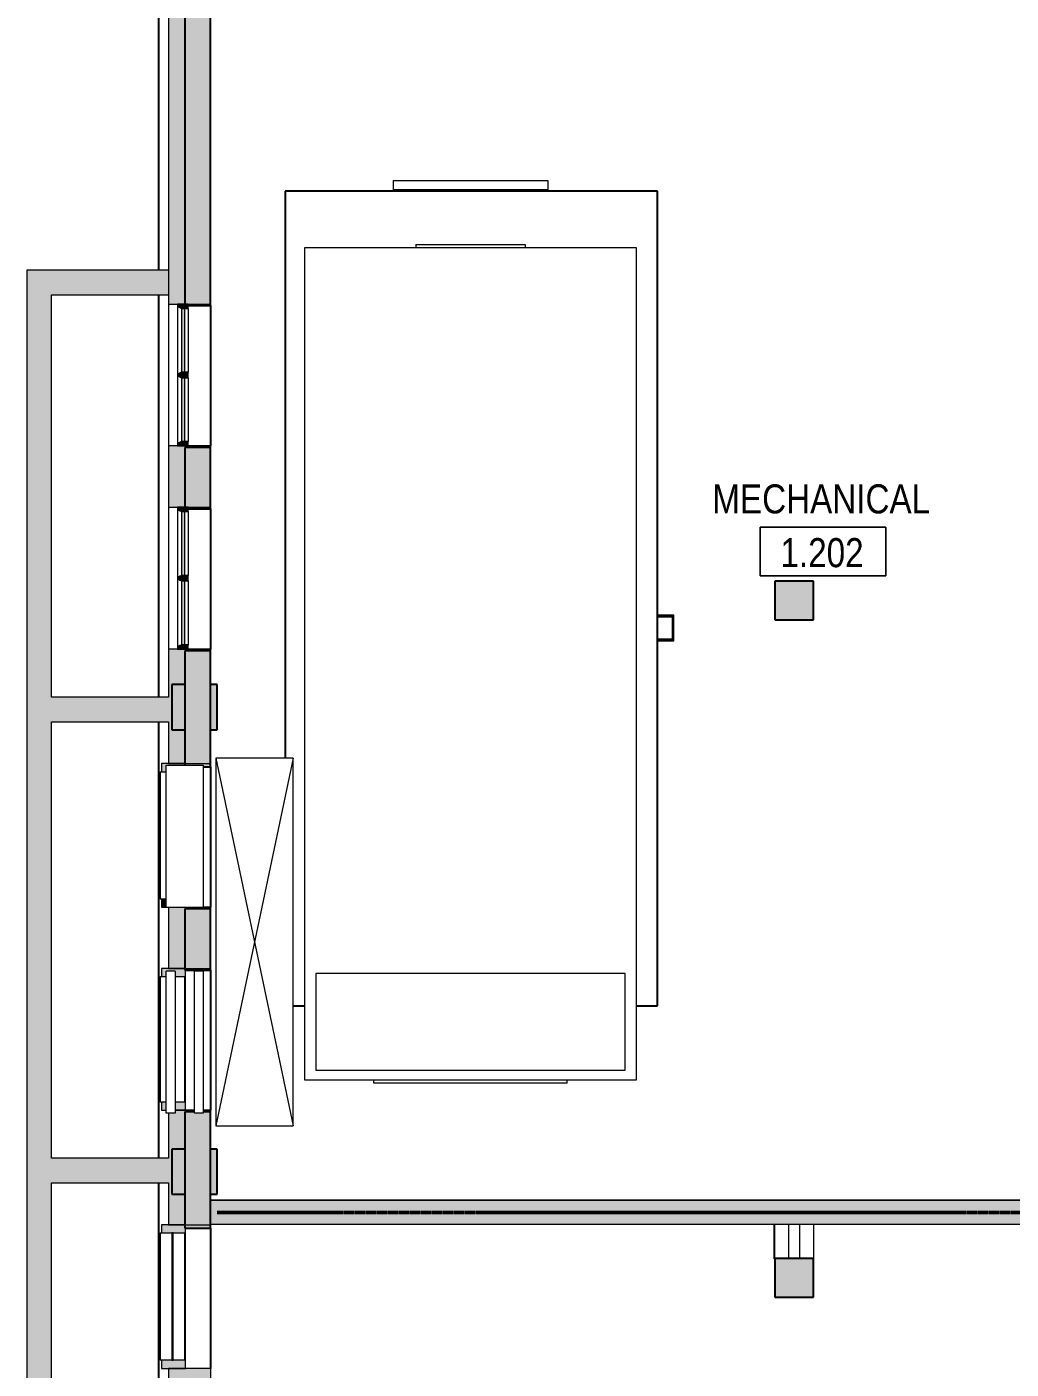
# Model space of a CAD drawing. Header units: inches. Extents: x -3640 to -1418, y -3630 to 137.
# Drawn here: x -3634.4 to -3329.1, y -3268.9 to -2852.7 of the extents above; entities that cross this region are included whole.
import ezdxf

# ---------------------------------------------------------------- set-up
doc = ezdxf.new("R2010")
doc.units = ezdxf.units.IN
doc.header["$MEASUREMENT"] = 0
doc.linetypes.add('1 HOUR', pattern=[0.3125, 0.1875, -0.0625, 0, -0.0625])
for name, color, linetype, lineweight in [('A-AREA-IDEN', 2, 'Continuous', 9), ('A-FLOR', 192, 'Continuous', 13), ('A-GENM', 13, 'Continuous', 9), ('A-GLAZ-CURT', 52, 'Continuous', 13), ('A-GLAZ-CWMG', 51, 'Continuous', 13), ('A-WALL', 113, 'Continuous', 13), ('A-WALL-PATT', 111, 'Continuous', 13), ('I-WALL', 2, 'Continuous', 13), ('L-SITE-WALL', 31, 'Continuous', 13), ('M-EQPM', 50, 'Continuous', 9), ('M-HVAC-DUCT', 70, 'Continuous', 13), ('M-HVAC-DUCT-ANNO', 70, 'Continuous', 13), ('P-SANR-FIXT', 6, 'Continuous', 13), ('S-COLS', 52, 'Continuous', 13)]:
    doc.layers.add(name, color=color, linetype=linetype, lineweight=lineweight)
doc.styles.add('Arial Narrow', font='ARIALN.TTF', dxfattribs={"height": 9})

# ---------------------------------------------------------------- blocks, each defined once
blk = doc.blocks.new('15830016-STRUCT_MARTINEZ-MOORE_CENTRAL_v2018_rvt-1-DIMENSION PLAN - LEVEL 1 _567_ - 2__ - CAD')
at = {"layer": 'A-WALL-PATT', "lineweight": 20}
h = blk.add_hatch(color=10, dxfattribs=at)
h.paths.add_polyline_path([(-3585.4, -3436.64), (-3577.4, -3436.64), (-3577.4, -3332.14), (-3585.4, -3332.14), (-3585.4, -3430.64)], flags=0)
h.paths.add_polyline_path([(-3577.4, -3288.14), (-3577.4, -3269.14), (-3585.4, -3269.14), (-3585.4, -3288.14)], flags=0)
h.paths.add_polyline_path([(-3577.4, -3225.14), (-3577.4, -3189.14), (-3579.74, -3189.14), (-3579.74, -3189.51), (-3582.4, -3189.51), (-3582.4, -3189.14), (-3585.4, -3189.14), (-3585.4, -3225.14)], flags=0)
h.paths.add_polyline_path([(-3577.4, -3145.14), (-3577.4, -3126.14), (-3585.4, -3126.14), (-3585.4, -3145.14)], flags=0)
h.paths.add_polyline_path([(-3579.74, -3082.14), (-3577.4, -3082.14), (-3577.4, -3046.14), (-3585.4, -3046.14), (-3585.4, -3081.64), (-3579.74, -3081.64)], flags=0)
h.paths.add_polyline_path([(-3585.4, -3002.14), (-3577.4, -3002.14), (-3577.4, -2983.14), (-3585.4, -2983.14)], flags=0)
h.paths.add_polyline_path([(-3577.4, -2939.14), (-3577.4, -2826.64), (-3585.4, -2826.64), (-3585.4, -2939.14)], flags=0)
at = {"layer": 'S-COLS', "lineweight": 5}
for points in [[(-3390.4, -3036.58), (-3390.4, -3024.58), (-3402.4, -3024.58), (-3402.4, -3036.58)], [(-3390.4, -3246.58), (-3390.4, -3234.58), (-3402.4, -3234.58), (-3402.4, -3246.58)]]:
    blk.add_hatch(color=50, dxfattribs=at).paths.add_polyline_path(points, flags=0)
h = blk.add_hatch(color=50, dxfattribs=at)
h.paths.add_polyline_path([(-3585.4, -3070.64), (-3585.4, -3056.64), (-3589.4, -3056.64), (-3589.4, -3070.64)], flags=0)
h.paths.add_polyline_path([(-3577.4, -3070.64), (-3575.4, -3070.64), (-3575.4, -3056.64), (-3577.4, -3056.64)], flags=0)
h = blk.add_hatch(color=50, dxfattribs=at)
h.paths.add_polyline_path([(-3589.4, -3214.64), (-3585.4, -3214.64), (-3585.4, -3200.64), (-3589.4, -3200.64)], flags=0)
h.paths.add_polyline_path([(-3575.4, -3214.64), (-3575.4, -3200.64), (-3577.4, -3200.64), (-3577.4, -3214.64)], flags=0)
at = {"layer": 'A-FLOR', "color": 253, "lineweight": 25}
for p, q in [((-3438.77, -2903.64), (-3554.27, -2903.64)), ((-3554.27, -2903.64), (-3554.27, -3079.43)), ((-3438.77, -3156.27), (-3438.77, -2903.64)), ((-3551.74, -3156.27), (-3548.26, -3156.27)), ((-3445.26, -3156.27), (-3438.77, -3156.27))]:
    blk.add_line(p, q, dxfattribs=at)
at = {"layer": 'A-WALL', "color": 253, "lineweight": 25}
for p, q in [((-3593.4, -2928.14), (-3593.4, -2821.64)), ((-3593.4, -3060.52), (-3593.4, -2935.77)), ((-3577.4, -2939.14), (-3577.4, -2982.64)), ((-3577.4, -3002.14), (-3577.4, -3045.64)), ((-3593.4, -3203.52), (-3593.4, -3068.14)), ((-3577.4, -3082.14), (-3577.4, -3125.64)), ((-3577.4, -3145.14), (-3577.4, -3188.64)), ((-3593.4, -3335.52), (-3593.4, -3211.14)), ((-3577.4, -3225.14), (-3577.4, -3268.64))]:
    blk.add_line(p, q, dxfattribs=at)
at = {"layer": 'L-SITE-WALL', "color": 253, "lineweight": 25}
for p, q in [((-3585.4, -2839.64), (-3585.4, -2939.14)), ((-3577.4, -2939.14), (-3577.4, -2839.64)), ((-3585.4, -2939.14), (-3577.4, -2939.14)), ((-3585.4, -2983.14), (-3585.4, -3002.14)), ((-3577.4, -2983.14), (-3585.4, -2983.14)), ((-3577.4, -3002.14), (-3577.4, -2983.14)), ((-3585.4, -3002.14), (-3577.4, -3002.14)), ((-3585.4, -3046.14), (-3585.4, -3056.64)), ((-3577.4, -3046.14), (-3585.4, -3046.14)), ((-3577.4, -3056.64), (-3577.4, -3046.14)), ((-3585.4, -3056.64), (-3585.4, -3070.64)), ((-3577.4, -3070.64), (-3577.4, -3056.64)), ((-3585.4, -3070.64), (-3585.4, -3081.64)), ((-3577.4, -3082.14), (-3577.4, -3070.64)), ((-3579.74, -3082.14), (-3577.4, -3082.14)), ((-3585.4, -3126.14), (-3585.4, -3145.14)), ((-3577.4, -3126.14), (-3585.4, -3126.14)), ((-3577.4, -3145.14), (-3577.4, -3126.14)), ((-3585.4, -3145.14), (-3577.4, -3145.14)), ((-3585.4, -3189.14), (-3585.4, -3200.64)), ((-3582.4, -3189.14), (-3585.4, -3189.14)), ((-3577.4, -3189.14), (-3579.74, -3189.14)), ((-3577.4, -3200.64), (-3577.4, -3189.14)), ((-3585.4, -3200.64), (-3585.4, -3214.64)), ((-3577.4, -3214.64), (-3577.4, -3200.64)), ((-3585.4, -3214.64), (-3585.4, -3225.14)), ((-3577.4, -3225.14), (-3577.4, -3214.64)), ((-3585.4, -3225.14), (-3577.4, -3225.14))]:
    blk.add_line(p, q, dxfattribs=at)
at = {"layer": 'S-COLS', "color": 253, "lineweight": 25}
for p, q in [((-3390.4, -3024.58), (-3402.4, -3024.58)), ((-3402.4, -3024.58), (-3402.4, -3036.58)), ((-3390.4, -3036.58), (-3390.4, -3024.58)), ((-3402.4, -3036.58), (-3390.4, -3036.58)), ((-3585.4, -3056.64), (-3589.4, -3056.64)), ((-3589.4, -3056.64), (-3589.4, -3070.64)), ((-3575.4, -3056.64), (-3577.4, -3056.64)), ((-3575.4, -3070.64), (-3575.4, -3056.64)), ((-3589.4, -3070.64), (-3585.4, -3070.64)), ((-3577.4, -3070.64), (-3575.4, -3070.64)), ((-3585.4, -3200.64), (-3589.4, -3200.64)), ((-3589.4, -3200.64), (-3589.4, -3214.64)), ((-3575.4, -3200.64), (-3577.4, -3200.64)), ((-3575.4, -3214.64), (-3575.4, -3200.64)), ((-3589.4, -3214.64), (-3585.4, -3214.64)), ((-3577.4, -3214.64), (-3575.4, -3214.64)), ((-3390.4, -3234.58), (-3402.4, -3234.58)), ((-3402.4, -3234.58), (-3402.4, -3246.58)), ((-3390.4, -3246.58), (-3390.4, -3234.58)), ((-3402.4, -3246.58), (-3390.4, -3246.58))]:
    blk.add_line(p, q, dxfattribs=at)
at = {"layer": 'S-COLS', "color": 9}
for p, q in [((-3585.4, -3070.64), (-3585.4, -3056.64)), ((-3577.4, -3056.64), (-3577.4, -3070.64)), ((-3585.4, -3214.64), (-3585.4, -3200.64)), ((-3577.4, -3200.64), (-3577.4, -3214.64))]:
    blk.add_line(p, q, dxfattribs=at)
blk = doc.blocks.new('AHU_Complex-BSALS - AHU_Complex-BSALS 2-2141330-DIMENSION PLAN - LEVEL 1 _567_ - 2__ - CAD')
at = {"layer": 'M-EQPM', "color": 53}
for p, q in [((-81.5, 1), (-21.5, 1)), ((-81.5, 1), (-81.5, 0)), ((-21.5, 1), (-21.5, 0)), ((0, 0), (-103, 0)), ((-103, 0), (-103, -258)), ((-3.5, -3), (-99.5, -3)), ((-99.5, -3), (-99.5, -33)), ((-3.5, -33), (-3.5, -3)), ((0, -258), (0, 0)), ((-99.5, -33), (-3.5, -33)), ((-103, -258), (0, -258)), ((-68.5, -259), (-68.5, -258)), ((-34.5, -259), (-34.5, -258)), ((-34.5, -259), (-68.5, -259))]:
    blk.add_line(p, q, dxfattribs=at)
blk = doc.blocks.new('Floor_Sink-BSALS - FD-1 - 2_-2067468-DIMENSION PLAN - LEVEL 1 _567_ - 2__ - CAD')
at = {"layer": 'P-SANR-FIXT', "color": 71, "lineweight": 9}
for p, q in [((4, 4), (-1.07, 4)), ((3.74, 3.74), (-1.07, 3.74)), ((-1.07, 3.49), (3.49, 3.49)), ((3.49, 3.49), (3.49, -3.49)), ((3.74, 3.74), (3.74, -3.74)), ((4, -4), (4, 4)), ((3.49, -3.49), (-1.07, -3.49)), ((-1.07, -3.74), (3.74, -3.74)), ((-1.07, -4), (4, -4))]:
    blk.add_line(p, q, dxfattribs=at)
for points in [[(3.88, 3.88), (3.84, 3.84), (3.81, 3.81), (3.78, 3.78)], [(3.78, -3.78), (3.81, -3.81), (3.84, -3.84), (3.88, -3.88)]]:
    blk.add_open_spline(points, degree=3, dxfattribs=at)
for points, knots in [([(4, 4), (4, 4), (4, 4), (3.99, 3.99), (3.98, 3.98), (3.98, 3.98), (3.97, 3.97), (3.96, 3.96), (3.95, 3.95), (3.94, 3.94), (3.94, 3.94), (3.92, 3.92), (3.9, 3.9), (3.89, 3.89), (3.88, 3.88)], [-1, -1, -1, -1, -0.833333, -0.75, -0.666667, -0.583333, -0.541667, -0.5, -0.416667, -0.375, -0.333333, -0.25, -0.166667, 0, 0, 0, 0]), ([(3.88, -3.88), (3.89, -3.89), (3.9, -3.9), (3.92, -3.92), (3.94, -3.94), (3.94, -3.94), (3.95, -3.95), (3.96, -3.96), (3.97, -3.97), (3.98, -3.98), (3.98, -3.98), (3.99, -3.99), (4, -4), (4, -4), (4, -4)], [0, 0, 0, 0, 0.166667, 0.25, 0.333333, 0.375, 0.416667, 0.5, 0.541667, 0.583333, 0.666667, 0.75, 0.833333, 1, 1, 1, 1])]:
    blk.add_open_spline(points, degree=3, knots=knots, dxfattribs=at)
blk = doc.blocks.new('15830016-MECH_BSALS_CENTRAL_v2018_rvt-1-DIMENSION PLAN - LEVEL 1 _567_ - 2__ - CAD')
at = {"layer": 'M-HVAC-DUCT', "color": 161, "lineweight": 9}
for p, q in [((-3520.76, -2900.35), (-3472.76, -2900.35)), ((-3520.76, -2900.35), (-3520.76, -2903.28)), ((-3472.76, -2900.35), (-3472.76, -2903.28)), ((-3472.76, -2903.28), (-3520.76, -2903.28))]:
    blk.add_line(p, q, dxfattribs=at)
at = {"layer": 'M-HVAC-DUCT', "color": 131, "lineweight": 9}
for p, q in [((-3591.21, -3125.64), (-3591.21, -3081.64)), ((-3591.21, -3081.64), (-3579.74, -3081.64)), ((-3579.74, -3081.64), (-3579.74, -3125.64)), ((-3591.21, -3125.64), (-3579.74, -3125.64)), ((-3591.21, -3189.51), (-3591.21, -3145.51)), ((-3588.4, -3145.51), (-3591.21, -3145.51)), ((-3588.4, -3145.51), (-3588.4, -3189.51)), ((-3582.4, -3189.51), (-3582.4, -3145.51)), ((-3579.74, -3145.51), (-3582.4, -3145.51)), ((-3579.74, -3145.51), (-3579.74, -3189.51)), ((-3588.4, -3189.51), (-3591.21, -3189.51)), ((-3579.74, -3189.51), (-3582.4, -3189.51))]:
    blk.add_line(p, q, dxfattribs=at)
at = {"layer": 'M-HVAC-DUCT-ANNO', "color": 131, "lineweight": 9}
for p, q in [((-3575.74, -3079.43), (-3551.74, -3193.43)), ((-3551.74, -3079.43), (-3575.74, -3193.43)), ((-3575.74, -3079.43), (-3575.74, -3193.43)), ((-3551.74, -3079.43), (-3575.74, -3079.43)), ((-3551.74, -3193.43), (-3551.74, -3079.43)), ((-3575.74, -3193.43), (-3551.74, -3193.43))]:
    blk.add_line(p, q, dxfattribs=at)
at = {"color": 250, "lineweight": 9, "rotation": 180}
blk.add_blockref('AHU_Complex-BSALS - AHU_Complex-BSALS 2-2141330-DIMENSION PLAN - LEVEL 1 _567_ - 2__ - CAD', (-3548.26, -3179.18), dxfattribs=at)
at = {"color": 250, "lineweight": 9}
blk.add_blockref('Floor_Sink-BSALS - FD-1 - 2_-2067468-DIMENSION PLAN - LEVEL 1 _567_ - 2__ - CAD', (-3437.7, -3039.07), dxfattribs=at)
blk = doc.blocks.new('System Panel - Winco Glass-384060-DIMENSION PLAN - LEVEL 1 _567_ - 2__ - CAD')
at = {"layer": 'A-GLAZ-CURT', "lineweight": 9}
blk.add_hatch(color=90, dxfattribs=at).paths.add_polyline_path([(-9.890625, -1), (9.890625, -1), (9.890625, 0), (-9.890625, 0)], flags=0)
at = {"layer": 'A-GLAZ-CURT', "lineweight": 20}
for p, q in [((9.890625, 0), (-9.890625, 0)), ((-9.890625, 0), (-9.890625, -1)), ((9.890625, -1), (9.890625, 0)), ((-9.890625, -1), (9.890625, -1))]:
    blk.add_line(p, q, dxfattribs=at)
blk = doc.blocks.new('Rectangular Mullion - Winco Accent Full_Left-384062-DIMENSION PLAN - LEVEL 1 _567_ - 2__ - CAD')
at = {"layer": 'A-GLAZ-CWMG', "lineweight": 9}
blk.add_hatch(color=90, dxfattribs=at).paths.add_polyline_path([(-1.38, 2), (0, 2), (0, -1.25), (-0.79, -1.25), (-1.38, 0)], flags=0)
at = {"layer": 'A-GLAZ-CWMG', "lineweight": 20}
for p, q in [((-1.38, 0), (-1.38, 2)), ((-1.38, 2), (0, 2)), ((-0.79, -1.25), (-1.38, 0)), ((0, 2), (0, -1.25)), ((0, -1.25), (-0.79, -1.25))]:
    blk.add_line(p, q, dxfattribs=at)
blk = doc.blocks.new('Rectangular Mullion - Winco Accent Full_Right-V15-DIMENSION PLAN - LEVEL 1 _567_ - 2__ - CAD')
at = {"layer": 'A-GLAZ-CWMG', "lineweight": 9}
for p, q in [((-3587.65, -3023.9), (-3587.65, -3044.85)), ((-3584.4, -3024.48), (-3584.4, -3044.27))]:
    blk.add_line(p, q, dxfattribs=at)
blk = doc.blocks.new('Rectangular Mullion - Winco Accent Full_Right-V16-DIMENSION PLAN - LEVEL 1 _567_ - 2__ - CAD')
at = {"layer": 'A-GLAZ-CWMG', "lineweight": 9}
for p, q in [((-3587.65, -3002.43), (-3587.65, -3023.38)), ((-3584.4, -3003.02), (-3584.4, -3022.8))]:
    blk.add_line(p, q, dxfattribs=at)
blk = doc.blocks.new('Rectangular Mullion - Winco Accent Full-384067-DIMENSION PLAN - LEVEL 1 _567_ - 2__ - CAD')
at = {"layer": 'A-GLAZ-CWMG', "lineweight": 9}
blk.add_hatch(color=90, dxfattribs=at).paths.add_polyline_path([(-0.26, -1.25), (-0.84, 0), (-0.84, 2), (0.84, 2), (0.84, 0), (0.26, -1.25)], flags=0)
at = {"layer": 'A-GLAZ-CWMG', "lineweight": 20}
for p, q in [((-0.84, 2), (0.84, 2)), ((-0.84, 0), (-0.84, 2)), ((-0.26, -1.25), (-0.84, 0)), ((0.84, 0), (0.26, -1.25)), ((0.84, 2), (0.84, 0)), ((0.26, -1.25), (-0.26, -1.25))]:
    blk.add_line(p, q, dxfattribs=at)
blk = doc.blocks.new('Rectangular Mullion - Winco Accent Full_Right-384069-DIMENSION PLAN - LEVEL 1 _567_ - 2__ - CAD')
at = {"layer": 'A-GLAZ-CWMG', "lineweight": 9}
blk.add_hatch(color=90, dxfattribs=at).paths.add_polyline_path([(0, 2), (-1.38, 2), (-1.38, 0), (-0.79, -1.25), (0, -1.25)], flags=0)
at = {"layer": 'A-GLAZ-CWMG', "lineweight": 20}
for p, q in [((0, 2), (-1.38, 2)), ((-1.38, 2), (-1.38, 0)), ((-1.38, 0), (-0.79, -1.25)), ((0, -1.25), (0, 2)), ((-0.79, -1.25), (0, -1.25))]:
    blk.add_line(p, q, dxfattribs=at)
blk = doc.blocks.new('Basic Wall _ B6-7 1_4_-BSALS - ___-3569021-DIMENSION PLAN - LEVEL 1 _567_ - 2__ - CAD')
at = {"layer": 'I-WALL', "lineweight": 20}
for p, q in [((-3402.52, -3224.02), (-3577.4, -3224.02)), ((-3394.65, -3224.02), (-3398.15, -3224.02)), ((-3279.9, -3224.02), (-3390.27, -3224.02))]:
    blk.add_line(p, q, dxfattribs=at)
blk = doc.blocks.new('Basic Wall _ B6-7 1_4_-BSALS - ___-3569020-DIMENSION PLAN - LEVEL 1 _567_ - 2__ - CAD')
at = {"layer": 'I-WALL', "lineweight": 20}
blk.add_line((-3279.9, -3216.52), (-3577.4, -3216.52), dxfattribs=at)
blk = doc.blocks.new('Basic Wall _ A3-4 1_4_-BSALS - ___-3569731-DIMENSION PLAN - LEVEL 1 _567_ - 2__ - CAD')
at = {"layer": 'I-WALL', "lineweight": 20}
for p, q in [((-3402.52, -3234.64), (-3402.52, -3224.02)), ((-3402.4, -3234.64), (-3402.52, -3234.64))]:
    blk.add_line(p, q, dxfattribs=at)
blk = doc.blocks.new('Basic Wall _ A3-4 1_4_-BSALS - ___-3569732-DIMENSION PLAN - LEVEL 1 _567_ - 2__ - CAD')
at = {"layer": 'I-WALL', "lineweight": 20}
for q in [(-3390.27, -3224.02), (-3390.4, -3234.64)]:
    blk.add_line((-3390.27, -3234.64), q, dxfattribs=at)
blk = doc.blocks.new('Lover Panel_Mech - Lover Panel_Mech-1752712-DIMENSION PLAN - LEVEL 1 _567_ - 2__ - CAD')
at = {"layer": 'A-GLAZ-CURT', "lineweight": 9}
blk.add_hatch(color=90, dxfattribs=at).paths.add_polyline_path([(-19.75, -0.92), (19.75, -0.92), (19.75, -0.52), (-19.75, -0.52)], flags=0)
for p, q in [((19.75, 3.15), (-19.75, 3.15)), ((-19.75, 2.75), (-19.75, 3.15)), ((19.75, 3.15), (19.75, 2.75)), ((-19.75, -4.53), (19.75, -4.53)), ((-19.75, -4.72), (19.75, -4.72))]:
    blk.add_line(p, q, dxfattribs=at)
at = {"layer": 'A-GLAZ-CURT', "lineweight": 20}
for p, q in [((19.75, -0.52), (-19.75, -0.52)), ((-19.75, -0.52), (-19.75, -0.92)), ((-19.75, -0.92), (19.75, -0.92)), ((19.75, -0.92), (19.75, -0.52))]:
    blk.add_line(p, q, dxfattribs=at)
blk = doc.blocks.new('Rectangular Mullion - 2_5_ x 7_5_ Rectangular-384133-DIMENSION PLAN - LEVEL 1 _567_ - 2__ - CAD')
at = {"layer": 'A-GLAZ-CWMG', "lineweight": 9}
blk.add_hatch(color=90, dxfattribs=at).paths.add_polyline_path([(0, -2.75), (0, 4.75), (-2.5, 4.75), (-2.5, -2.75)], flags=0)
at = {"layer": 'A-GLAZ-CWMG', "lineweight": 20}
for p, q in [((0, 4.75), (-2.5, 4.75)), ((-2.5, 4.75), (-2.5, -2.75)), ((0, -2.75), (0, 4.75)), ((-2.5, -2.75), (0, -2.75))]:
    blk.add_line(p, q, dxfattribs=at)
blk = doc.blocks.new('Rectangular Mullion - 2_5_ x 7_5_ Rectangular-384134-DIMENSION PLAN - LEVEL 1 _567_ - 2__ - CAD')
at = {"layer": 'A-GLAZ-CWMG', "lineweight": 9}
blk.add_hatch(color=90, dxfattribs=at).paths.add_polyline_path([(-2.5, -2.75), (-2.5, 4.75), (0, 4.75), (0, -2.75)], flags=0)
at = {"layer": 'A-GLAZ-CWMG', "lineweight": 20}
for p, q in [((-2.5, 4.75), (0, 4.75)), ((-2.5, -2.75), (-2.5, 4.75)), ((0, 4.75), (0, -2.75)), ((0, -2.75), (-2.5, -2.75))]:
    blk.add_line(p, q, dxfattribs=at)
blk = doc.blocks.new('Lover Panel_Mech - Lover Panel_Mech-V55-DIMENSION PLAN - LEVEL 1 _567_ - 2__ - CAD')
at = {"layer": 'A-GLAZ-CURT', "lineweight": 9}
for p, q in [((19.5, 3.15), (-19.5, 3.15)), ((-19.5, 2.75), (-19.5, 3.15)), ((19.5, 3.15), (19.5, 2.75)), ((-19.5, -4.53), (19.5, -4.53)), ((-19.5, -4.72), (19.5, -4.72))]:
    blk.add_line(p, q, dxfattribs=at)
blk = doc.blocks.new('Rectangular Mullion - 2_5_ x 7_5_ Rectangular-V56-DIMENSION PLAN - LEVEL 1 _567_ - 2__ - CAD')
at = {"layer": 'A-GLAZ-CWMG', "lineweight": 9}
h = blk.add_hatch(color=90, dxfattribs=at)
h.paths.add_polyline_path([(0, -1.32), (-2.5, -1.32), (-2.5, -2.75), (0, -2.75)], flags=0)
h.paths.add_polyline_path([(0, 4.75), (-2.5, 4.75), (-2.5, 1.5), (0, 1.5)], flags=0)
at = {"layer": 'A-GLAZ-CWMG', "lineweight": 20}
for p, q in [((0, 4.75), (-2.5, 4.75)), ((-2.5, 4.75), (-2.5, 1.5)), ((0, 1.5), (0, 4.75)), ((-2.5, -1.32), (-2.5, -2.75)), ((-2.5, -2.75), (0, -2.75)), ((0, -2.75), (0, -1.32))]:
    blk.add_line(p, q, dxfattribs=at)
blk = doc.blocks.new('Rectangular Mullion - 2_5_ x 7_5_ Rectangular-V57-DIMENSION PLAN - LEVEL 1 _567_ - 2__ - CAD')
at = {"layer": 'A-GLAZ-CWMG', "lineweight": 9}
blk.add_hatch(color=90, dxfattribs=at).paths.add_polyline_path([(-2.5, 1.5), (-2.5, 4.75), (0, 4.75), (0, -2.75), (-2.5, -2.75), (-2.5, -1.32), (-0.87, -1.32), (-0.87, 1.5)], flags=0)
at = {"layer": 'A-GLAZ-CWMG', "lineweight": 20}
for p, q in [((-2.5, 4.75), (0, 4.75)), ((-2.5, 1.5), (-2.5, 4.75)), ((0, 4.75), (0, -2.75)), ((-2.5, -2.75), (-2.5, -1.32)), ((0, -2.75), (-2.5, -2.75))]:
    blk.add_line(p, q, dxfattribs=at)
blk = doc.blocks.new('Lover Panel_Mech - Lover Panel_Mech-V58-DIMENSION PLAN - LEVEL 1 _567_ - 2__ - CAD')
at = {"layer": 'A-GLAZ-CURT', "lineweight": 9}
for p, q in [((19.75, 3.15), (-19.75, 3.15)), ((-19.75, 2.75), (-19.75, 3.15)), ((19.75, 3.15), (19.75, 2.75))]:
    blk.add_line(p, q, dxfattribs=at)
blk = doc.blocks.new('Rectangular Mullion - 2_5_ x 7_5_ Rectangular-V59-DIMENSION PLAN - LEVEL 1 _567_ - 2__ - CAD')
at = {"layer": 'A-GLAZ-CWMG', "lineweight": 9}
blk.add_hatch(color=90, dxfattribs=at).paths.add_polyline_path([(0, -2.75), (0, -1.32), (-2.5, -1.32), (-2.5, -2.75)], flags=0)
at = {"layer": 'A-GLAZ-CWMG', "lineweight": 20}
for p, q in [((-2.5, -1.32), (-2.5, -2.75)), ((-2.5, -2.75), (0, -2.75)), ((0, -2.75), (0, -1.32))]:
    blk.add_line(p, q, dxfattribs=at)
blk = doc.blocks.new('Rectangular Mullion - 2_5_ x 7_5_ Rectangular-V60-DIMENSION PLAN - LEVEL 1 _567_ - 2__ - CAD')
at = {"layer": 'A-GLAZ-CWMG', "lineweight": 9}
blk.add_hatch(color=90, dxfattribs=at).paths.add_polyline_path([(-2.5, -1.32), (-0.5, -1.32), (-0.5, 4.75), (0, 4.75), (0, -2.75), (-2.5, -2.75)], flags=0)
at = {"layer": 'A-GLAZ-CWMG', "lineweight": 20}
for p, q in [((-0.5, 4.75), (0, 4.75)), ((0, 4.75), (0, -2.75)), ((-2.5, -2.75), (-2.5, -1.32)), ((0, -2.75), (-2.5, -2.75))]:
    blk.add_line(p, q, dxfattribs=at)
blk = doc.blocks.new('Fire Rating - BSALS _Combined_1 - 1-Hour Fire-3468020-DIMENSION PLAN - LEVEL 1 _567_ - 2__ - CAD')
at = {"layer": 'A-GENM', "linetype": '1 HOUR', "lineweight": 50}
blk.add_line((0, 0), (299, 0), dxfattribs=at)
blk = doc.blocks.new('Room Tag- BSALS - Room Tag-28050-DIMENSION PLAN - LEVEL 1 _567_ - 2__ - CAD')
at = {"layer": 'A-AREA-IDEN'}
for p, q in [((-0.203125, -0.171875), (-0.203125, -0.015625)), ((-0.203125, -0.015625), (0.203125, -0.015625)), ((0.203125, -0.015625), (-0.203125, -0.015625)), ((-0.203125, -0.015625), (-0.203125, -0.171875)), ((0.203125, -0.015625), (0.203125, -0.171875)), ((0.203125, -0.171875), (0.203125, -0.015625)), ((0.203125, -0.171875), (-0.203125, -0.171875)), ((-0.203125, -0.171875), (0.203125, -0.171875))]:
    blk.add_line(p, q, dxfattribs=at)

msp = doc.modelspace()

# ---------------------------------------------------------------- hatches: boundary and pattern name
at = {"layer": 'A-WALL-PATT', "lineweight": 20}
msp.add_hatch(color=10, dxfattribs=at).paths.add_polyline_path([(-3634.4, -3343.14), (-3626.77, -3343.14), (-3626.77, -2935.77), (-3634.4, -2935.77), (-3634.4, -3300.07)], flags=0)

# ---------------------------------------------------------------- linework, layer by layer
at = {"layer": 'A-WALL', "lineweight": 20}
for p, q in [((-3634.4, -2928.14), (-3634.4, -3343.14)), ((-3626.77, -3060.52), (-3626.77, -2935.77)), ((-3626.77, -3203.52), (-3626.77, -3068.14)), ((-3626.77, -3335.52), (-3626.77, -3211.14))]:
    msp.add_line(p, q, dxfattribs=at)

# ---------------------------------------------------------------- block references
at = {"lineweight": 5}
msp.add_blockref('15830016-STRUCT_MARTINEZ-MOORE_CENTRAL_v2018_rvt-1-DIMENSION PLAN - LEVEL 1 _567_ - 2__ - CAD', (0, 0), dxfattribs=at)

# ---------------------------------------------------------------- next in the draw order: hatches: boundary and pattern name
at = {"layer": 'A-WALL-PATT', "lineweight": 20}
h = msp.add_hatch(color=10, dxfattribs=at)
h.paths.add_polyline_path([(-3590.4, -3449.64), (-3577.4, -3449.64), (-3577.4, -3331.64), (-3590.4, -3331.64), (-3590.4, -3429.56)], flags=0)
h.paths.add_polyline_path([(-3590.4, -3287.64), (-3577.4, -3287.64), (-3577.4, -3268.64), (-3590.4, -3268.64)], flags=0)
h.paths.add_polyline_path([(-3590.4, -3224.14), (-3577.4, -3224.14), (-3577.4, -3188.64), (-3579.74, -3188.64), (-3579.74, -3189.51), (-3582.4, -3189.51), (-3582.4, -3188.64), (-3588.4, -3188.64), (-3588.4, -3189.51), (-3590.4, -3189.51), (-3590.4, -3211.14)], flags=0)
h.paths.add_polyline_path([(-3579.74, -3144.64), (-3577.4, -3144.64), (-3577.4, -3125.64), (-3590.4, -3125.64), (-3590.4, -3144.64)], flags=0)
h.paths.add_polyline_path([(-3577.4, -3081.14), (-3577.4, -3045.64), (-3590.4, -3045.64), (-3590.4, -3081.14)], flags=0)
h.paths.add_polyline_path([(-3577.4, -3001.64), (-3577.4, -2982.64), (-3590.4, -2982.64), (-3590.4, -3001.64)], flags=0)
h.paths.add_polyline_path([(-3590.4, -2938.64), (-3577.4, -2938.64), (-3577.4, -2821.64), (-3590.4, -2821.64), (-3590.4, -2911.62)], flags=0)
for points in [[(-3590.4, -2935.77), (-3590.4, -2928.14), (-3634.4, -2928.14), (-3634.4, -2935.77), (-3598.56, -2935.77)], [(-3590.4, -3068.14), (-3590.4, -3060.52), (-3626.77, -3060.52), (-3626.77, -3068.14), (-3598.56, -3068.14)], [(-3626.77, -3211.14), (-3590.4, -3211.14), (-3590.4, -3203.52), (-3626.77, -3203.52)]]:
    msp.add_hatch(color=10, dxfattribs=at).paths.add_polyline_path(points, flags=0)
at = {"layer": 'A-WALL-PATT', "lineweight": 5}
msp.add_hatch(color=50, dxfattribs=at).paths.add_polyline_path([(-3279.77, -3223.89), (-3279.77, -3216.64), (-3577.4, -3216.64), (-3577.4, -3223.89), (-3293.03, -3223.89)], flags=0)

# ---------------------------------------------------------------- next in the draw order: linework, layer by layer
at = {"layer": 'A-WALL', "lineweight": 20}
for p, q in [((-3590.4, -2821.64), (-3590.4, -3060.52)), ((-3577.4, -2938.64), (-3577.4, -2834.64)), ((-3590.4, -2928.14), (-3634.4, -2928.14)), ((-3626.77, -2935.77), (-3590.4, -2935.77)), ((-3590.4, -2938.64), (-3577.4, -2938.64)), ((-3577.4, -2939.14), (-3577.4, -3001.64)), ((-3577.4, -2982.64), (-3590.4, -2982.64)), ((-3590.4, -3001.64), (-3577.4, -3001.64)), ((-3577.4, -3002.14), (-3577.4, -3081.14)), ((-3577.4, -3045.64), (-3590.4, -3045.64)), ((-3590.4, -3060.52), (-3626.77, -3060.52)), ((-3626.77, -3068.14), (-3590.4, -3068.14)), ((-3590.4, -3068.14), (-3590.4, -3081.14)), ((-3590.4, -3081.14), (-3577.4, -3081.14)), ((-3577.4, -3082.14), (-3577.4, -3144.64)), ((-3590.4, -3125.64), (-3590.4, -3144.64)), ((-3577.4, -3125.64), (-3579.74, -3125.64)), ((-3590.4, -3144.64), (-3577.4, -3144.64)), ((-3577.4, -3145.14), (-3577.4, -3224.14)), ((-3590.4, -3189.51), (-3590.4, -3203.52)), ((-3582.4, -3188.64), (-3588.4, -3188.64)), ((-3577.4, -3188.64), (-3579.74, -3188.64)), ((-3590.4, -3203.52), (-3626.77, -3203.52)), ((-3626.77, -3211.14), (-3590.4, -3211.14)), ((-3590.4, -3211.14), (-3590.4, -3224.14)), ((-3590.4, -3224.14), (-3577.4, -3224.14)), ((-3577.4, -3225.14), (-3577.4, -3287.64)), ((-3577.4, -3268.64), (-3590.4, -3268.64)), ((-3590.4, -3268.64), (-3590.4, -3287.64))]:
    msp.add_line(p, q, dxfattribs=at)
at = {"layer": 'I-WALL', "lineweight": 20}
for p, q in [((-3279.77, -3216.64), (-3577.4, -3216.64)), ((-3577.4, -3223.89), (-3279.77, -3223.89)), ((-3402.4, -3234.58), (-3402.4, -3223.89)), ((-3398.15, -3223.89), (-3398.15, -3234.58)), ((-3394.65, -3234.58), (-3394.65, -3223.89)), ((-3390.4, -3223.89), (-3390.4, -3234.58))]:
    msp.add_line(p, q, dxfattribs=at)

# ---------------------------------------------------------------- next in the draw order: block references
at = {"lineweight": 5}
msp.add_blockref('15830016-MECH_BSALS_CENTRAL_v2018_rvt-1-DIMENSION PLAN - LEVEL 1 _567_ - 2__ - CAD', (0, 0), dxfattribs=at)
at = {"layer": 'A-AREA-IDEN', "xscale": 95.99999999999994, "yscale": 95.99999999999994, "zscale": 95.99999999999994}
msp.add_blockref('Room Tag- BSALS - Room Tag-28050-DIMENSION PLAN - LEVEL 1 _567_ - 2__ - CAD', (-3387.4, -3006.37), dxfattribs=at)
at = {"layer": 'A-GENM'}
msp.add_blockref('Fire Rating - BSALS _Combined_1 - 1-Hour Fire-3468020-DIMENSION PLAN - LEVEL 1 _567_ - 2__ - CAD', (-3575.4, -3220.27), dxfattribs=at)
at = {"layer": 'A-GLAZ-CURT', "lineweight": 9, "rotation": 89.99999999999915}
for name, p in [('System Panel - Winco Glass-384060-DIMENSION PLAN - LEVEL 1 _567_ - 2__ - CAD', (-3586.4, -2949.91)), ('System Panel - Winco Glass-384060-DIMENSION PLAN - LEVEL 1 _567_ - 2__ - CAD', (-3586.4, -2971.38)), ('System Panel - Winco Glass-384060-DIMENSION PLAN - LEVEL 1 _567_ - 2__ - CAD', (-3586.4, -3012.91)), ('System Panel - Winco Glass-384060-DIMENSION PLAN - LEVEL 1 _567_ - 2__ - CAD', (-3586.4, -3034.38)), ('Lover Panel_Mech - Lover Panel_Mech-V58-DIMENSION PLAN - LEVEL 1 _567_ - 2__ - CAD', (-3589.9, -3103.39)), ('Lover Panel_Mech - Lover Panel_Mech-V55-DIMENSION PLAN - LEVEL 1 _567_ - 2__ - CAD', (-3589.9, -3166.64)), ('Lover Panel_Mech - Lover Panel_Mech-1752712-DIMENSION PLAN - LEVEL 1 _567_ - 2__ - CAD', (-3589.9, -3246.39))]:
    msp.add_blockref(name, p, dxfattribs=at)
at = {"layer": 'A-GLAZ-CWMG', "lineweight": 9, "extrusion": (0, 0, -1), "rotation": 90.00000000000084}
for name, p in [('Rectangular Mullion - Winco Accent Full_Left-384062-DIMENSION PLAN - LEVEL 1 _567_ - 2__ - CAD', (3586.4, -2938.64)), ('Rectangular Mullion - Winco Accent Full-384067-DIMENSION PLAN - LEVEL 1 _567_ - 2__ - CAD', (3586.4, -2960.64)), ('Rectangular Mullion - Winco Accent Full_Left-384062-DIMENSION PLAN - LEVEL 1 _567_ - 2__ - CAD', (3586.4, -3001.64)), ('Rectangular Mullion - Winco Accent Full-384067-DIMENSION PLAN - LEVEL 1 _567_ - 2__ - CAD', (3586.4, -3023.64)), ('Rectangular Mullion - 2_5_ x 7_5_ Rectangular-V60-DIMENSION PLAN - LEVEL 1 _567_ - 2__ - CAD', (3589.9, -3081.14)), ('Rectangular Mullion - 2_5_ x 7_5_ Rectangular-V57-DIMENSION PLAN - LEVEL 1 _567_ - 2__ - CAD', (3589.9, -3144.64)), ('Rectangular Mullion - 2_5_ x 7_5_ Rectangular-384134-DIMENSION PLAN - LEVEL 1 _567_ - 2__ - CAD', (3589.9, -3224.14))]:
    msp.add_blockref(name, p, dxfattribs=at)
at = {"layer": 'A-GLAZ-CWMG', "lineweight": 9}
for name, p in [('Rectangular Mullion - Winco Accent Full_Right-V16-DIMENSION PLAN - LEVEL 1 _567_ - 2__ - CAD', (0, 63)), ('Rectangular Mullion - Winco Accent Full_Right-V15-DIMENSION PLAN - LEVEL 1 _567_ - 2__ - CAD', (0, 63)), ('Rectangular Mullion - Winco Accent Full_Right-V16-DIMENSION PLAN - LEVEL 1 _567_ - 2__ - CAD', (0, 0)), ('Rectangular Mullion - Winco Accent Full_Right-V15-DIMENSION PLAN - LEVEL 1 _567_ - 2__ - CAD', (0, 0))]:
    msp.add_blockref(name, p, dxfattribs=at)
at = {"layer": 'A-GLAZ-CWMG', "lineweight": 9, "rotation": 269.9999999999992}
for name, p in [('Rectangular Mullion - Winco Accent Full_Right-384069-DIMENSION PLAN - LEVEL 1 _567_ - 2__ - CAD', (-3586.4, -2982.64)), ('Rectangular Mullion - Winco Accent Full_Right-384069-DIMENSION PLAN - LEVEL 1 _567_ - 2__ - CAD', (-3586.4, -3045.64)), ('Rectangular Mullion - 2_5_ x 7_5_ Rectangular-V59-DIMENSION PLAN - LEVEL 1 _567_ - 2__ - CAD', (-3589.9, -3125.64)), ('Rectangular Mullion - 2_5_ x 7_5_ Rectangular-V56-DIMENSION PLAN - LEVEL 1 _567_ - 2__ - CAD', (-3589.9, -3188.64)), ('Rectangular Mullion - 2_5_ x 7_5_ Rectangular-384133-DIMENSION PLAN - LEVEL 1 _567_ - 2__ - CAD', (-3589.9, -3268.64))]:
    msp.add_blockref(name, p, dxfattribs=at)
at = {"layer": 'I-WALL', "lineweight": 20}
for name in ['Basic Wall _ B6-7 1_4_-BSALS - ___-3569020-DIMENSION PLAN - LEVEL 1 _567_ - 2__ - CAD', 'Basic Wall _ B6-7 1_4_-BSALS - ___-3569021-DIMENSION PLAN - LEVEL 1 _567_ - 2__ - CAD', 'Basic Wall _ A3-4 1_4_-BSALS - ___-3569731-DIMENSION PLAN - LEVEL 1 _567_ - 2__ - CAD', 'Basic Wall _ A3-4 1_4_-BSALS - ___-3569732-DIMENSION PLAN - LEVEL 1 _567_ - 2__ - CAD']:
    msp.add_blockref(name, (0, 0), dxfattribs=at)

# ---------------------------------------------------------------- next in the draw order: texts
at = {"layer": 'A-AREA-IDEN', "char_height": 9, "attachment_point": 1, "style": 'Arial Narrow'}
for s, insert, width in [('MECHANICAL', (-3421.76, -2994.56), 83.022), ('1.202', (-3400.62, -3011.23), 31.512)]:
    msp.add_mtext(s, dxfattribs=dict(at, insert=insert, width=width))

doc.saveas('drawing.dxf')
